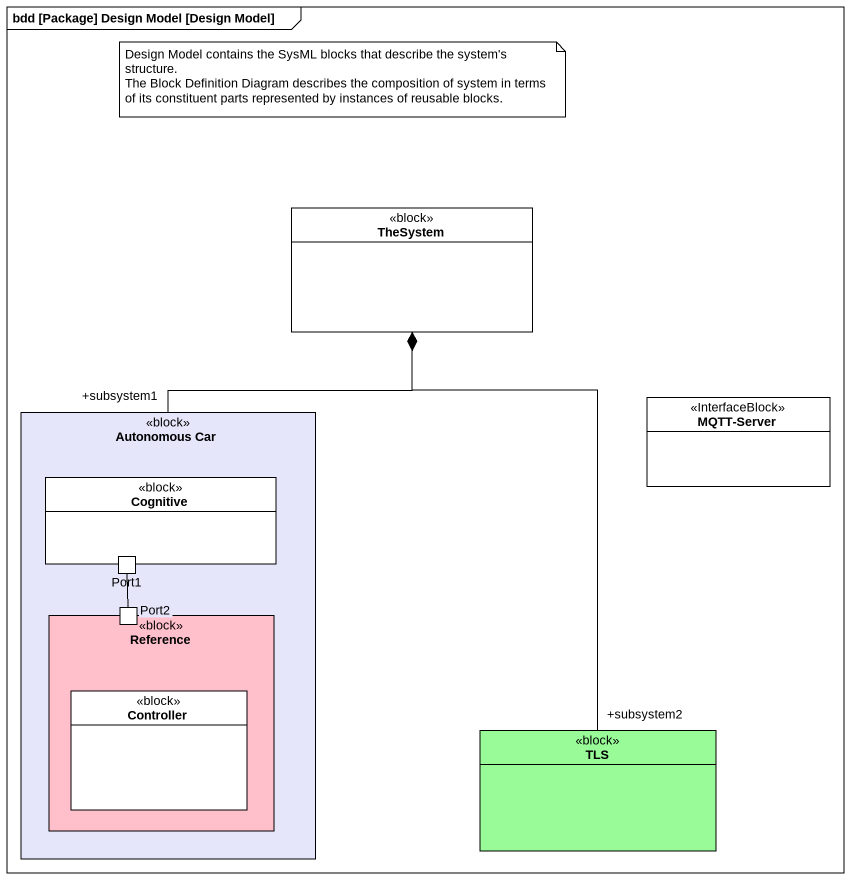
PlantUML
@startuml
mainframe bdd [Package] Design Model [Design Model]
allowmixing
hide circle
hide empty members
class TheSystem <<block>>
rectangle "Autonomous Car" as Autonomous_Car <<block>> #E6E6FA {
  rectangle Cognitive <<block>> {
    port Port1
  }
  rectangle Reference <<block>> #FFC0CB {
    port Port2
    class Controller <<block>>
  }
}
class "MQTT-Server" as MQTT_Server <<InterfaceBlock>>
class TLS <<block>> #98FB98
Autonomous_Car "+subsystem1" -up-* TheSystem
Port2 -up- Port1
TLS "+subsystem2" -up-* TheSystem
note as N1
  Design Model contains the SysML blocks that describe the system's structure.
  The Block Definition Diagram describes the composition of system in terms of its constituent parts represented by instances of reusable blocks.
end note
@enduml
